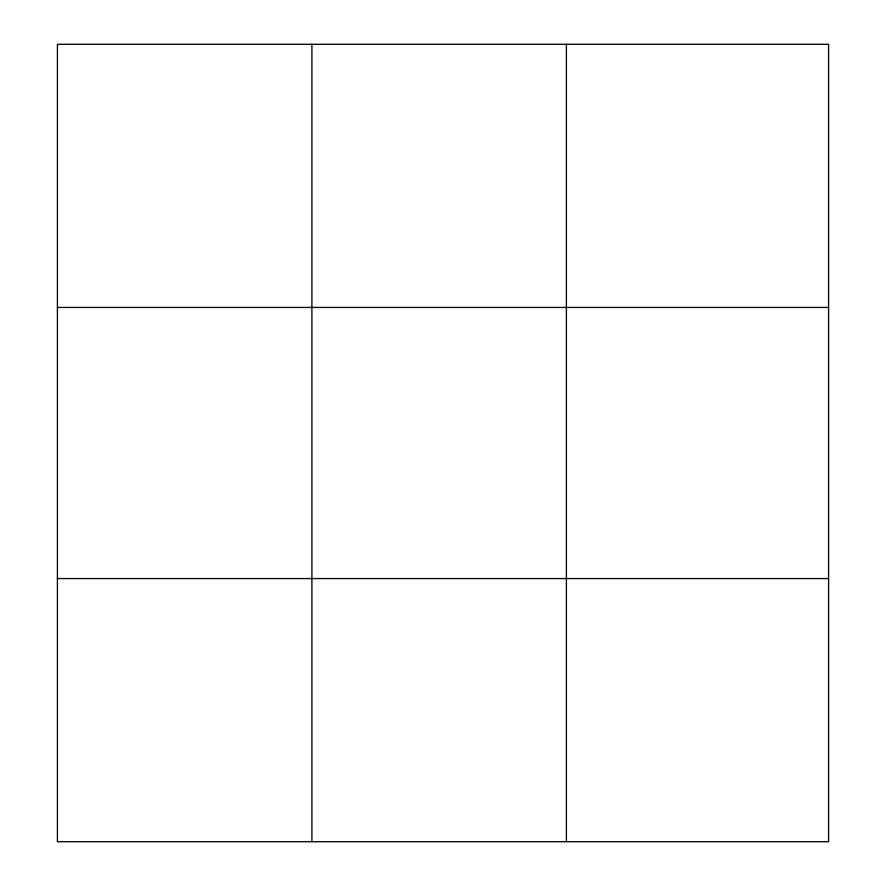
<?xml version="1.0" encoding="UTF-8"?>
<svg xmlns="http://www.w3.org/2000/svg" width="886" height="886" viewBox="0 0 886 886"><rect width="100%" height="100%" fill="white"/><g stroke="black" fill="none" stroke-linecap="round" stroke-linejoin="round"><path stroke-width="1.33" d="M311.905 44.3L311.905 841.7M566.387 44.3L566.387 841.7M57.413 307.442L828.587 307.442M57.413 578.558L828.587 578.558M828.587 797.843L828.587 841.7L57.413 841.7L57.413 44.3L828.587 44.3L828.587 797.843"/></g></svg>
